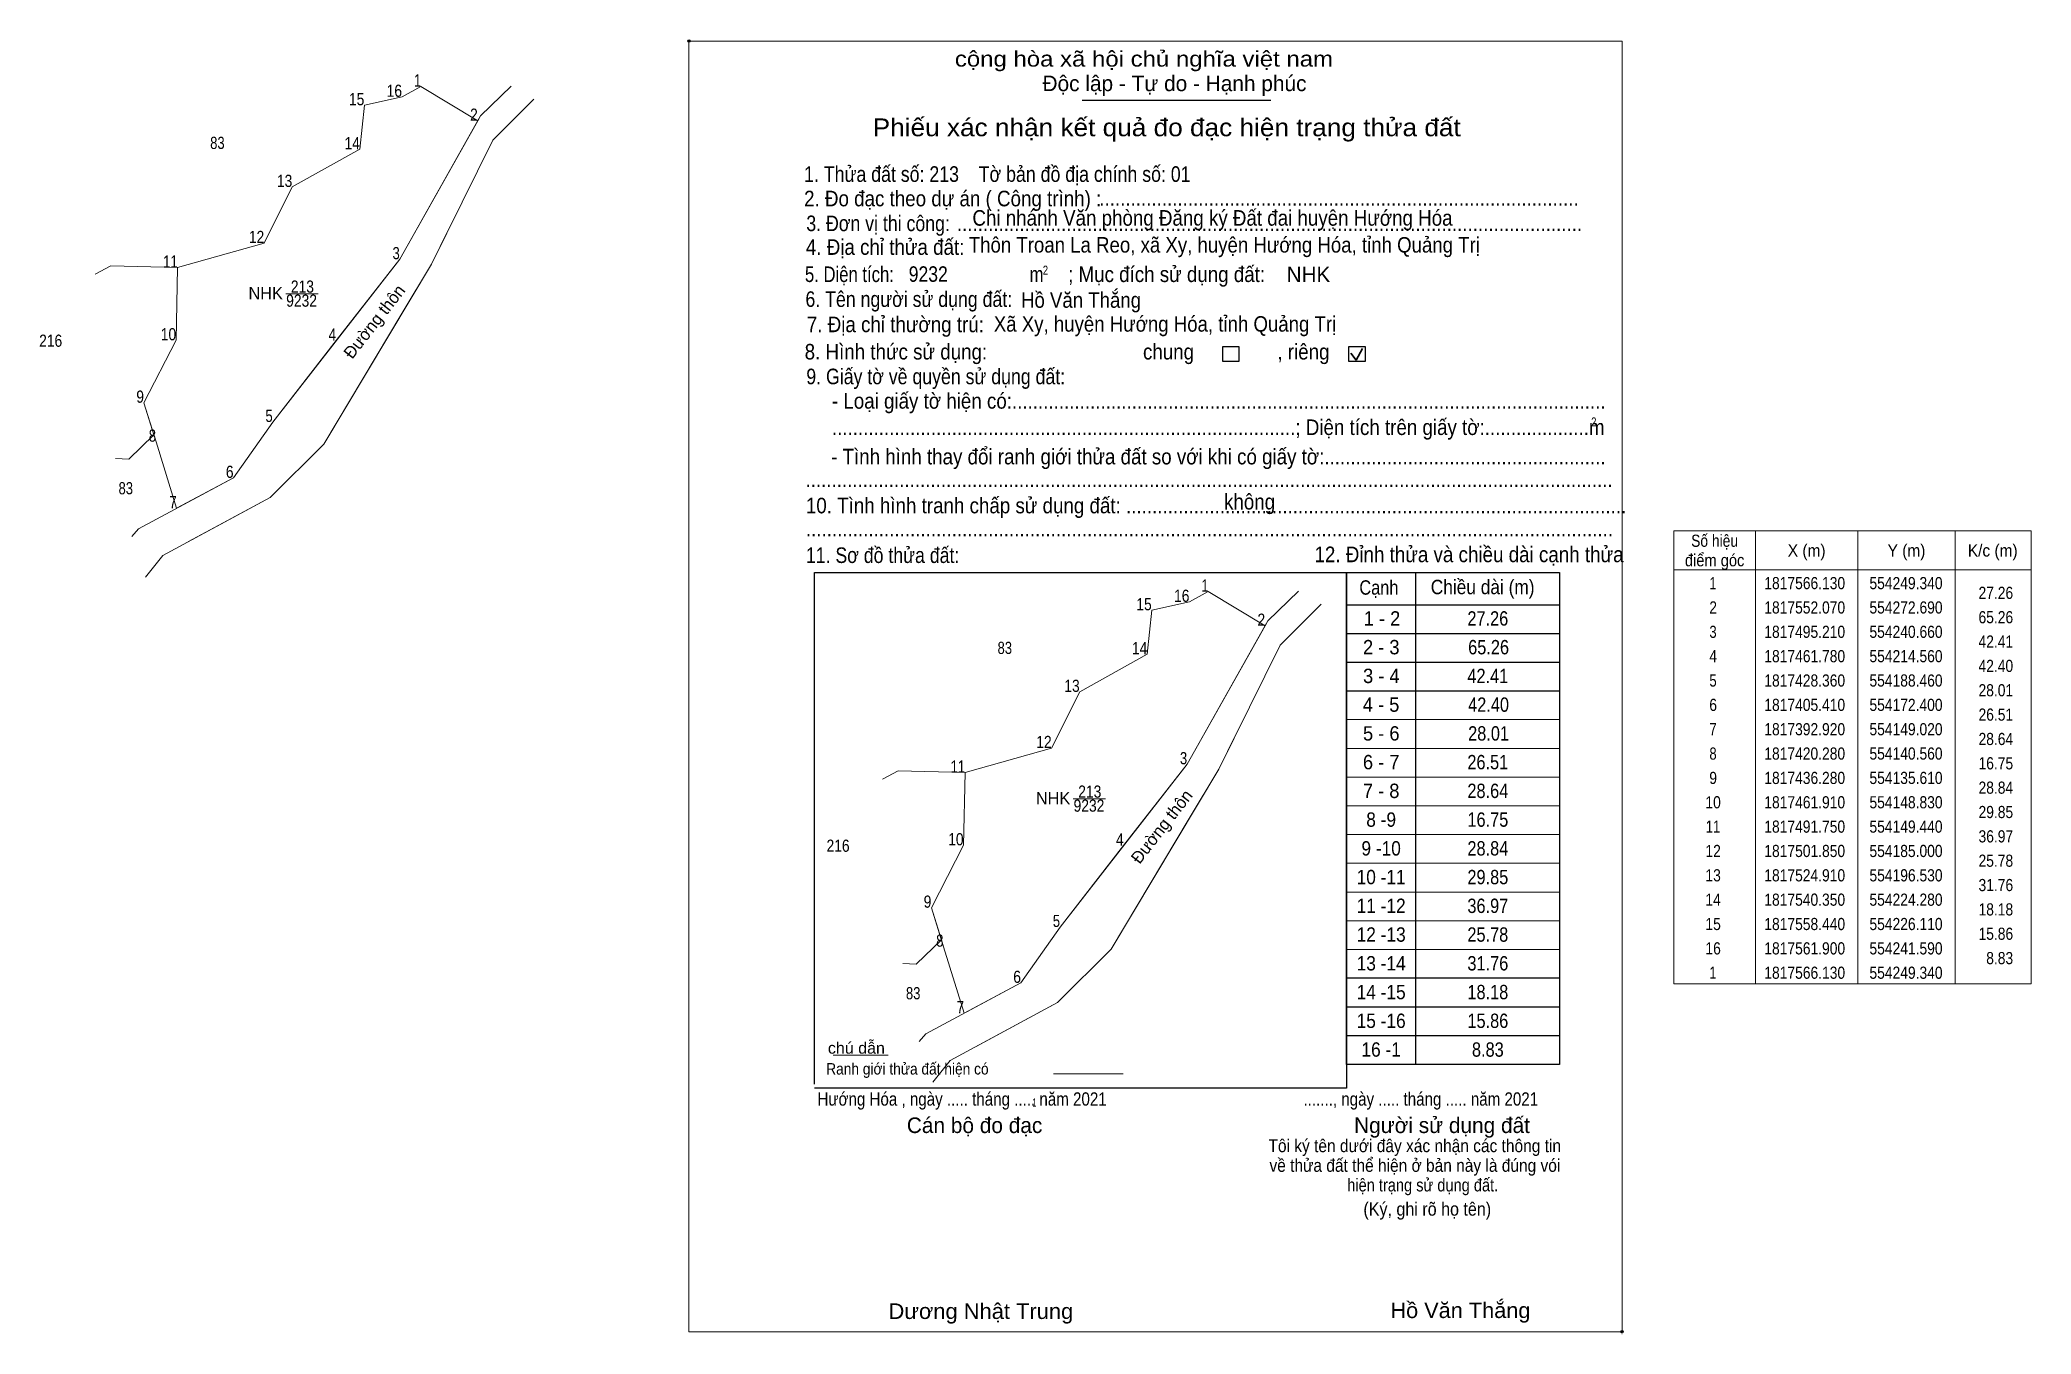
# Model space of a CAD drawing. Header units: metres. Extents: x 554093 to 554911, y 1817054 to 1817585.
import ezdxf
from ezdxf.enums import TextEntityAlignment as Align

# ---------------------------------------------------------------- set-up
doc = ezdxf.new("R2010")
doc.units = ezdxf.units.M
doc.header["$LTSCALE"] = 2
doc.header["$PDMODE"] = 32
doc.header["$PDSIZE"] = 1
for name, color, linetype, lineweight in [('1', 7, 'Continuous', 13), ('10', 7, 'Continuous', 13), ('17', 7, 'Continuous', 13), ('2', 7, 'Continuous', 25), ('30', 7, 'Continuous', 25), ('6', 7, 'Continuous', 13), ('63', 7, 'Continuous', 13)]:
    doc.layers.add(name, color=color, linetype=linetype, lineweight=lineweight)

msp = doc.modelspace()

# ---------------------------------------------------------------- linework, layer by layer
at = {"layer": '1'}
for points in [[(554249.34, 1817566.13), (554272.69, 1817552.07), (554240.66, 1817495.21), (554214.56, 1817461.78), (554188.46, 1817428.36), (554172.4, 1817405.41), (554149.02, 1817392.92), (554140.56, 1817420.28), (554135.61, 1817436.28), (554148.83, 1817461.91), (554149.44, 1817491.75), (554185, 1817501.85), (554196.53, 1817524.91), (554224.28, 1817540.35), (554226.11, 1817558.44), (554241.59, 1817561.9)], [(554572.71, 1817358.74), (554596.06, 1817344.68), (554564.03, 1817287.82), (554537.93, 1817254.39), (554511.83, 1817220.97), (554495.77, 1817198.02), (554472.39, 1817185.53), (554463.93, 1817212.89), (554458.98, 1817228.89), (554472.2, 1817254.52), (554472.81, 1817284.36), (554508.37, 1817294.46), (554519.9, 1817317.52), (554547.65, 1817332.96), (554549.48, 1817351.05), (554564.96, 1817354.51)]]:
    msp.add_lwpolyline(points, close=True, dxfattribs=at)
at = {"layer": '10'}
for p, q in [((554140.56, 1817420.28), (554149.02, 1817392.92)), ((554463.93, 1817212.89), (554472.39, 1817185.53))]:
    msp.add_line(p, q, dxfattribs=at)
for points in [[(554272.69, 1817552.07), (554249.34, 1817566.13), (554241.59, 1817561.9), (554226.11, 1817558.44), (554224.28, 1817540.35), (554196.53, 1817524.91), (554185, 1817501.85), (554149.44, 1817491.75), (554148.83, 1817461.91), (554135.61, 1817436.28), (554139.7, 1817423.06), (554140.56, 1817420.28)], [(554149.02, 1817392.92), (554172.4, 1817405.41), (554188.46, 1817428.36), (554240.66, 1817495.21), (554272.69, 1817552.07), (554273.84, 1817554.11)], [(554153.96, 1817379.27), (554187.37, 1817397.37), (554209.44, 1817419.3), (554241.5, 1817472.86), (554253.66, 1817493.17), (554260.84, 1817507.72)], [(554149.44, 1817491.75), (554121.95, 1817492.55), (554115.5, 1817489.01)], [(554123.87, 1817413.33), (554129.32, 1817413.05), (554139.7, 1817423.06)], [(554596.06, 1817344.68), (554572.71, 1817358.74), (554564.96, 1817354.51), (554549.48, 1817351.05), (554547.65, 1817332.96), (554519.9, 1817317.52), (554508.37, 1817294.46), (554472.81, 1817284.36), (554472.2, 1817254.52), (554458.98, 1817228.89), (554463.07, 1817215.67), (554463.93, 1817212.89)], [(554472.39, 1817185.53), (554495.77, 1817198.02), (554511.83, 1817220.97), (554564.03, 1817287.82), (554596.06, 1817344.68), (554597.21, 1817346.72)], [(554477.33, 1817171.88), (554510.74, 1817189.98), (554532.81, 1817211.91), (554564.87, 1817265.47), (554577.03, 1817285.78), (554584.21, 1817300.33)], [(554472.81, 1817284.36), (554445.32, 1817285.16), (554438.87, 1817281.62)], [(554447.24, 1817205.94), (554452.69, 1817205.66), (554463.07, 1817215.67)]]:
    msp.add_lwpolyline(points, dxfattribs=at)
at = {"layer": '17'}
msp.add_line((554418.6, 1817168.35), (554441.19, 1817168.35), dxfattribs=at)
at = {"layer": '2'}
for p, q in [((554520.84, 1817560.5), (554598.34, 1817560.5)), ((554410.95, 1817366.5), (554629.46, 1817366.5)), ((554410.95, 1817156.49), (554410.95, 1817366.5)), ((554629.46, 1817154.77), (554410.95, 1817154.77))]:
    msp.add_line(p, q, dxfattribs=at)
at = {"layer": '2', "lineweight": 35}
for p, q in [((554631.24, 1817456.63), (554633.42, 1817453.79)), ((554633.42, 1817453.79), (554636.08, 1817458.54))]:
    msp.add_line(p, q, dxfattribs=at)
at = {"layer": '2', "lineweight": 13}
msp.add_lwpolyline([(554359.43, 1817584.81), (554742.66, 1817584.81), (554742.66, 1817054.76), (554359.43, 1817054.76)], close=True, dxfattribs=at)
at = {"layer": '2'}
for points in [[(554578.7, 1817459.36), (554585.29, 1817459.36), (554585.29, 1817453.22), (554578.7, 1817453.22)], [(554630.48, 1817459.36), (554637.07, 1817459.36), (554637.07, 1817453.22), (554630.48, 1817453.22)]]:
    msp.add_lwpolyline(points, close=True, dxfattribs=at)
for p in [(554359.43, 1817584.81), (554742.65, 1817054.76)]:
    msp.add_point(p, dxfattribs=at)
at = {"layer": '30'}
for p, q in [((554629.46, 1817164.5), (554629.46, 1817366.51)), ((554629.46, 1817366.51), (554716.99, 1817366.51)), ((554657.78, 1817366.51), (554657.78, 1817164.5)), ((554716.99, 1817366.51), (554716.99, 1817164.5)), ((554629.46, 1817353.34), (554716.99, 1817353.34)), ((554629.46, 1817341.54), (554716.99, 1817341.54)), ((554629.46, 1817329.74), (554716.99, 1817329.74)), ((554629.46, 1817317.94), (554716.99, 1817317.94)), ((554716.99, 1817199.91), (554629.46, 1817199.91)), ((554716.99, 1817188.1), (554629.46, 1817188.1)), ((554716.99, 1817176.3), (554629.46, 1817176.3)), ((554716.99, 1817164.5), (554629.46, 1817164.5))]:
    msp.add_line(p, q, dxfattribs=at)
at = {"layer": '30', "lineweight": 13}
for p, q in [((554629.46, 1817306.14), (554716.99, 1817306.14)), ((554629.46, 1817294.33), (554716.99, 1817294.33)), ((554629.46, 1817282.53), (554716.99, 1817282.53)), ((554629.46, 1817270.73), (554716.99, 1817270.73)), ((554629.46, 1817258.93), (554716.99, 1817258.93)), ((554629.46, 1817247.12), (554716.99, 1817247.12)), ((554629.46, 1817235.32), (554716.99, 1817235.32)), ((554629.46, 1817223.52), (554716.99, 1817223.52)), ((554629.46, 1817211.72), (554716.99, 1817211.72)), ((554629.46, 1817199.91), (554716.99, 1817199.91)), ((554629.46, 1817188.11), (554716.99, 1817188.11)), ((554629.46, 1817176.3), (554716.99, 1817176.3))]:
    msp.add_line(p, q, dxfattribs=at)
at = {"layer": '6'}
msp.add_line((554509.19, 1817160.74), (554537.75, 1817160.74), dxfattribs=at)
at = {"layer": '63'}
for p, q in [((554193.86, 1817480.93), (554207.13, 1817480.93)), ((554797.45, 1817383.6), (554797.45, 1817197.6)), ((554839.45, 1817383.6), (554839.45, 1817197.6)), ((554879.45, 1817383.6), (554879.45, 1817197.6)), ((554763.85, 1817367.6), (554910.65, 1817367.6)), ((554517.23, 1817273.54), (554530.5, 1817273.54))]:
    msp.add_line(p, q, dxfattribs=at)
at = {"layer": '63', "lineweight": 25}
msp.add_line((554629.47, 1817366.51), (554629.47, 1817154.78), dxfattribs=at)
at = {"layer": '63'}
for points in [[(554130.66, 1817381.31), (554133.33, 1817384.53), (554172.4, 1817405.41), (554188.46, 1817428.36), (554240.66, 1817495.21), (554273.84, 1817554.11), (554286.45, 1817566.24)], [(554295.7, 1817560.89), (554278.81, 1817544.1), (554253.66, 1817493.17), (554209.44, 1817419.3), (554187.37, 1817397.37), (554143.3, 1817373.5), (554136.23, 1817364.58)], [(554454.03, 1817173.92), (554456.7, 1817177.14), (554495.77, 1817198.02), (554511.83, 1817220.97), (554564.03, 1817287.82), (554597.21, 1817346.72), (554609.82, 1817358.85)], [(554619.07, 1817353.5), (554602.18, 1817336.71), (554577.03, 1817285.78), (554532.81, 1817211.91), (554510.74, 1817189.98), (554466.67, 1817166.11), (554459.6, 1817157.19)]]:
    msp.add_lwpolyline(points, dxfattribs=at)
msp.add_lwpolyline([(554763.85, 1817383.6), (554910.65, 1817383.6), (554910.65, 1817197.6), (554763.85, 1817197.6)], close=True, dxfattribs=at)

# ---------------------------------------------------------------- texts
at = {"layer": '1'}
for p in [(554185.59, 1817478.76), (554508.96, 1817271.37)]:
    msp.add_text('NHK', height=5, dxfattribs=at).set_placement(p, align=Align.CENTER)
for s, height, width, p in [('9232', 5, 0.85, (554200.33, 1817475.71)), ('213', 5, 0.85, (554200.67, 1817481.47)), ('216', 5, 0.85, (554097.29, 1817459.25)), ('213', 5, 0.85, (554524.04, 1817274.08)), ('9232', 5, 0.85, (554523.7, 1817268.32)), ('216', 5, 0.85, (554420.66, 1817251.86)), ('1', 3.38, 0.65, (554501.29, 1817147.18))]:
    msp.add_text(s, height=height, dxfattribs=dict(at, width=width)).set_placement(p, align=Align.CENTER)
at = {"layer": '10'}
for s, height, width, p in [('1 - 2', 5.901, 0.95, (554644.05, 1817344.75)), ('27.26', 5.9, 0.85, (554687.505, 1817344.75)), ('2 - 3', 5.901, 0.95, (554643.74, 1817332.95)), ('65.26', 5.9, 0.85, (554687.825, 1817332.95)), ('3 - 4', 5.901, 0.95, (554643.77, 1817321.14)), ('42.41', 5.9, 0.85, (554687.51, 1817321.14)), ('4 - 5', 5.901, 0.95, (554643.67, 1817309.35)), ('42.40', 5.9, 0.85, (554687.81, 1817309.35)), ('5 - 6', 5.901, 0.95, (554643.745, 1817297.54)), ('28.01', 5.9, 0.85, (554687.82, 1817297.54)), ('6 - 7', 5.901, 0.95, (554643.71, 1817285.74)), ('26.51', 5.9, 0.85, (554687.49, 1817285.74)), ('7 - 8', 5.896, 0.95, (554643.71, 1817273.94)), ('28.64', 5.9, 0.85, (554687.51, 1817273.94)), ('8 -9', 5.9, 0.9, (554643.7, 1817262.14)), ('16.75', 5.9, 0.85, (554687.515, 1817262.14)), ('9 -10', 5.9, 0.9, (554643.695, 1817250.33)), ('28.84', 5.9, 0.85, (554687.51, 1817250.33)), ('10 -11', 5.9, 0.9, (554643.695, 1817238.53)), ('29.85', 5.9, 0.85, (554687.515, 1817238.53)), ('11 -12', 5.9, 0.9, (554643.695, 1817226.73)), ('36.97', 5.9, 0.85, (554687.505, 1817226.73)), ('12 -13', 5.9, 0.9, (554643.705, 1817214.93)), ('25.78', 5.9, 0.85, (554687.505, 1817214.93)), ('13 -14', 5.9, 0.9, (554643.705, 1817203.12)), ('31.76', 5.9, 0.85, (554687.515, 1817203.12)), ('14 -15', 5.9, 0.9, (554643.695, 1817191.31)), ('18.18', 5.9, 0.85, (554687.505, 1817191.31)), ('15 -16', 5.9, 0.9, (554643.7, 1817179.51)), ('15.86', 5.9, 0.85, (554687.515, 1817179.51)), ('16 -1', 5.9, 0.9, (554643.705, 1817167.71)), ('8.83', 5.9, 0.85, (554687.51, 1817167.71))]:
    msp.add_text(s, height=height, dxfattribs=dict(at, width=width)).set_placement(p, align=Align.CENTER)
at = {"layer": '2'}
for s, height, width, p in [('cộng hòa xã hội chủ nghĩa việt nam', 6.396, 1.15, (554468.63, 1817574.31)), ('1. Thửa đất số: 213    Tờ bản đồ địa chính số: 01', 6.41, 0.85, (554406.71, 1817526.98)), ('2. Đo đạc theo dự án ( Công trình) : ', 6.4, 0.9, (554406.71, 1817516.94)), ('3. Đơn vị thi công:', 6.4, 0.85, (554407.62, 1817506.74)), ('Chi nhánh Văn phòng Đăng ký Đất đai huyện Hướng Hóa', 6.395, 0.9, (554475.84, 1817508.98)), ('............................................................................................', 6.4, 0.9, (554527.94, 1817517.17)), ('........................................................................................................................', 6.4, 0.9, (554469.45, 1817506.74)), ('Thôn Troan La Reo, xã Xy, huyện Hướng Hóa, tỉnh Quảng Trị', 6.354, 0.9, (554474.34, 1817497.94)), ('4. Địa chỉ thửa đất:', 6.4, 0.9, (554407.44, 1817497.01)), ('5. Diện tích:', 6.4, 0.8, (554407.06, 1817485.84)), ('9232', 6.35, 0.85, (554449.67, 1817485.94)), ('m', 6.396, 0.8, (554499.31, 1817485.84)), ('2', 3.655, 0.8, (554504.75, 1817488.9)), ('; Mục đích sử dụng đất:', 6.396, 0.9, (554515.14, 1817485.84)), ('6. Tên người sử dụng đất:', 6.4, 0.85, (554407.27, 1817475.62)), ('Hồ Văn Thắng', 6.35, 0.9, (554495.8, 1817475.27)), ('7. Địa chỉ thường trú:', 6.4, 0.9, (554407.84, 1817465.25)), ('Xã Xy, huyện Hướng Hóa, tỉnh Quảng Trị', 6.354, 0.9, (554484.63, 1817465.46)), ('8. Hình thức sử dụng:', 6.4, 0.9, (554406.94, 1817454.03)), ('chung                , riêng', 6.396, 0.9, (554545.89, 1817454.03)), ('9. Giấy tờ về quyền sử dụng đất:', 6.4, 0.85, (554407.62, 1817443.86)), ('     - Loại giấy tờ hiện có:..................................................................................................................', 6.396, 0.9, (554407.44, 1817433.84)), ('     .........................................................................................; Diện tích trên giấy tờ:....................m', 6.396, 0.9, (554407.44, 1817423.02)), ('2', 3.655, 0.8, (554729.94, 1817426.6)), ('     - Tình hình thay đổi ranh giới thửa đất so với khi có giấy tờ:......................................................', 6.396, 0.9, (554407.11, 1817410.95)), ('...........................................................................................................................................................', 6.396, 0.9, (554407.27, 1817401.68)), ('không', 6.397, 0.9, (554579.17, 1817392.42)), ('10. Tình hình tranh chấp sử dụng đất: ................................................................................................', 6.4, 0.9, (554407.44, 1817390.86)), ('...........................................................................................................................................................', 6.396, 0.9, (554407.44, 1817381.39)), ('11. Sơ đồ thửa đất:', 6.4, 0.85, (554407.44, 1817370.46)), ('12. Đỉnh thửa và chiều dài cạnh thửa', 6.408, 0.9, (554616.31, 1817370.79)), ('Hướng Hóa , ngày ..... tháng ..... năm 2021', 5.467, 0.85, (554412.21, 1817147.61)), ('......., ngày ..... tháng ..... năm 2021', 5.467, 0.85, (554611.79, 1817147.61)), ('(Ký, ghi rõ họ tên)', 5.483, 0.9, (554636.41, 1817102.43)), ('Dương Nhật Trung', 6.403, 1.05, (554441.37, 1817060)), ('Hồ Văn Thắng', 6.35, 1.05, (554647.5, 1817060.38))]:
    msp.add_text(s, height=height, dxfattribs=dict(at, width=width)).set_placement(p)
for s, height, p in [('Độc lập - Tự do - Hạnh phúc', 6.396, (554504.62, 1817564.23)), ('NHK', 6.354, (554604.87, 1817485.8)), ('Cán bộ đo đạc', 6.397, (554448.9, 1817136.36)), ('Người sử dụng đất', 6.396, (554632.59, 1817136.36))]:
    msp.add_text(s, height=height, dxfattribs=at).set_placement(p)
for s, height, width, p in [('Phiếu xác nhận kết quả đo đạc hiện trạng thửa đất', 7.309, 1.1, (554555.64, 1817545.71)), ('Tôi ký tên dưới đây xác nhận các thông tin', 5.284, 0.9, (554657.495, 1817128.51)), ('về thửa đất thể hiện ở bản này là đúng vói', 5.284, 0.9, (554657.555, 1817120.43)), ('hiện trạng sử dụng đất.', 5.273, 0.85, (554660.765, 1817112.38))]:
    msp.add_text(s, height=height, dxfattribs=dict(at, width=width)).set_placement(p, align=Align.CENTER)
msp.add_text('.', height=1.828, dxfattribs=at).set_placement((554742.607, 1817053.76), align=Align.CENTER)
at = {"layer": '30'}
for s, width, p in [('Cạnh', 0.85, (554634.75, 1817357.45)), ('Chiều dài (m)', 0.9, (554664.07, 1817357.65))]:
    msp.add_text(s, height=5.901, dxfattribs=dict(at, width=width)).set_placement(p)
at = {"layer": '6'}
for s, width, p in [('chú dẫn', 1.05, (554416.49, 1817168.95)), ('Ranh giới thửa đất hiện có ', 0.9, (554415.79, 1817160.39))]:
    msp.add_text(s, height=4.683, dxfattribs=dict(at, width=width)).set_placement(p)
at = {"layer": '63'}
for s, width, p in [(' 1', 0.75, (554249.34, 1817566.13)), (' 15', 0.85, (554226.11, 1817558.44)), (' 16', 0.85, (554241.59, 1817561.9)), (' 2', 0.85, (554272.69, 1817552.07)), (' 14', 0.85, (554224.28, 1817540.35)), (' 13', 0.85, (554196.53, 1817524.91)), (' 12', 0.85, (554185, 1817501.85)), (' 11', 0.8, (554149.44, 1817491.75)), (' 3', 0.8, (554240.66, 1817495.21)), (' 10', 0.85, (554148.83, 1817461.91)), (' 4', 0.85, (554214.56, 1817461.78)), (' 9', 0.85, (554135.61, 1817436.28)), (' 5', 0.8, (554188.46, 1817428.36)), (' 8', 0.8, (554140.56, 1817420.28)), (' 6', 0.85, (554172.4, 1817405.41)), (' 7', 0.8, (554149.02, 1817392.92)), (' 16', 0.85, (554564.96, 1817354.51)), (' 1', 0.75, (554572.71, 1817358.74)), ('27.26', 0.85, (554903.25, 1817355.7)), (' 15', 0.85, (554549.48, 1817351.05)), (' 2', 0.85, (554596.06, 1817344.68)), ('65.26', 0.85, (554903.25, 1817345.7)), (' 14', 0.85, (554547.65, 1817332.96)), ('42.41', 0.85, (554903.25, 1817335.7)), ('42.40', 0.85, (554903.25, 1817325.7)), (' 13', 0.85, (554519.9, 1817317.52)), ('28.01', 0.85, (554903.25, 1817315.7)), ('26.51', 0.85, (554903.25, 1817305.7)), ('28.64', 0.85, (554903.25, 1817295.7)), (' 12', 0.85, (554508.37, 1817294.46)), (' 3', 0.8, (554564.03, 1817287.82)), (' 11', 0.8, (554472.81, 1817284.36)), ('16.75', 0.85, (554903.25, 1817285.7)), ('28.84', 0.85, (554903.25, 1817275.7)), ('29.85', 0.85, (554903.25, 1817265.7)), (' 10', 0.85, (554472.2, 1817254.52)), (' 4', 0.85, (554537.93, 1817254.39)), ('36.97', 0.85, (554903.25, 1817255.7)), ('25.78', 0.85, (554903.25, 1817245.7)), ('31.76', 0.85, (554903.25, 1817235.7)), (' 9', 0.85, (554458.98, 1817228.89)), ('18.18', 0.85, (554903.25, 1817225.7)), (' 5', 0.8, (554511.83, 1817220.97)), ('15.86', 0.85, (554903.25, 1817215.7)), (' 8', 0.8, (554463.93, 1817212.89)), ('8.83', 0.85, (554903.25, 1817205.7)), (' 6', 0.85, (554495.77, 1817198.02)), (' 7', 0.8, (554472.39, 1817185.53))]:
    msp.add_text(s, height=5, dxfattribs=dict(at, width=width)).set_placement(p, align=Align.RIGHT)
for p in [(554273.845, 1817554.11), (554597.215, 1817346.72)]:
    msp.add_text('D', height=0.01, dxfattribs=at).set_placement(p, align=Align.CENTER)
for s, width, p in [('83', 0.8, (554165.765, 1817540.49)), ('83', 0.8, (554128.135, 1817398.67)), ('Số hiệu', 0.85, (554780.645, 1817377.1)), ('điểm góc', 0.9, (554780.655, 1817369.1)), ('X (m)', 0.95, (554818.45, 1817373.1)), ('Y (m)', 0.95, (554859.45, 1817373.1)), ('K/c (m)', 0.95, (554894.855, 1817373.1)), (' 1', 0.75, (554779.25, 1817359.7)), ('1817566.130', 0.85, (554817.65, 1817359.7)), ('554249.340', 0.85, (554859.245, 1817359.7)), (' 2', 0.85, (554779.25, 1817349.7)), ('1817552.070', 0.85, (554817.65, 1817349.7)), ('554272.690', 0.85, (554859.245, 1817349.7)), (' 3', 0.8, (554779.255, 1817339.7)), ('1817495.210', 0.85, (554817.65, 1817339.7)), ('554240.660', 0.85, (554859.245, 1817339.7)), ('83', 0.8, (554489.135, 1817333.1)), (' 4', 0.85, (554779.25, 1817329.7)), ('1817461.780', 0.85, (554817.65, 1817329.7)), ('554214.560', 0.85, (554859.245, 1817329.7)), (' 5', 0.8, (554779.255, 1817319.7)), ('1817428.360', 0.85, (554817.65, 1817319.7)), ('554188.460', 0.85, (554859.245, 1817319.7)), (' 6', 0.85, (554779.255, 1817309.7)), ('1817405.410', 0.85, (554817.65, 1817309.7)), ('554172.400', 0.85, (554859.245, 1817309.7)), (' 7', 0.8, (554779.25, 1817299.7)), ('1817392.920', 0.85, (554817.65, 1817299.7)), ('554149.020', 0.85, (554859.245, 1817299.7)), (' 8', 0.8, (554779.25, 1817289.7)), ('1817420.280', 0.85, (554817.65, 1817289.7)), ('554140.560', 0.85, (554859.245, 1817289.7)), (' 9', 0.85, (554779.25, 1817279.7)), ('1817436.280', 0.85, (554817.65, 1817279.7)), ('554135.610', 0.85, (554859.245, 1817279.7)), (' 10', 0.85, (554779.245, 1817269.7)), ('1817461.910', 0.85, (554817.65, 1817269.7)), ('554148.830', 0.85, (554859.245, 1817269.7)), (' 11', 0.8, (554779.245, 1817259.7)), ('1817491.750', 0.85, (554817.65, 1817259.7)), ('554149.440', 0.85, (554859.245, 1817259.7)), (' 12', 0.85, (554779.255, 1817249.7)), ('1817501.850', 0.85, (554817.65, 1817249.7)), ('554185.000', 0.85, (554859.245, 1817249.7)), (' 13', 0.85, (554779.25, 1817239.7)), ('1817524.910', 0.85, (554817.65, 1817239.7)), ('554196.530', 0.85, (554859.245, 1817239.7)), (' 14', 0.85, (554779.245, 1817229.7)), ('1817540.350', 0.85, (554817.65, 1817229.7)), ('554224.280', 0.85, (554859.245, 1817229.7)), (' 15', 0.85, (554779.25, 1817219.7)), ('1817558.440', 0.85, (554817.65, 1817219.7)), ('554226.110', 0.85, (554859.245, 1817219.7)), (' 16', 0.85, (554779.25, 1817209.7)), ('1817561.900', 0.85, (554817.65, 1817209.7)), ('554241.590', 0.85, (554859.245, 1817209.7)), (' 1', 0.75, (554779.25, 1817199.7)), ('1817566.130', 0.85, (554817.65, 1817199.7)), ('554249.340', 0.85, (554859.245, 1817199.7)), ('83', 0.8, (554451.505, 1817191.28))]:
    msp.add_text(s, height=5, dxfattribs=dict(at, width=width)).set_placement(p, align=Align.CENTER)
for p in [(554232.187, 1817468.076), (554555.557, 1817260.686)]:
    msp.add_text('Đường thôn', height=5, rotation=52.015, dxfattribs=at).set_placement(p, align=Align.CENTER)

doc.saveas('drawing.dxf')
